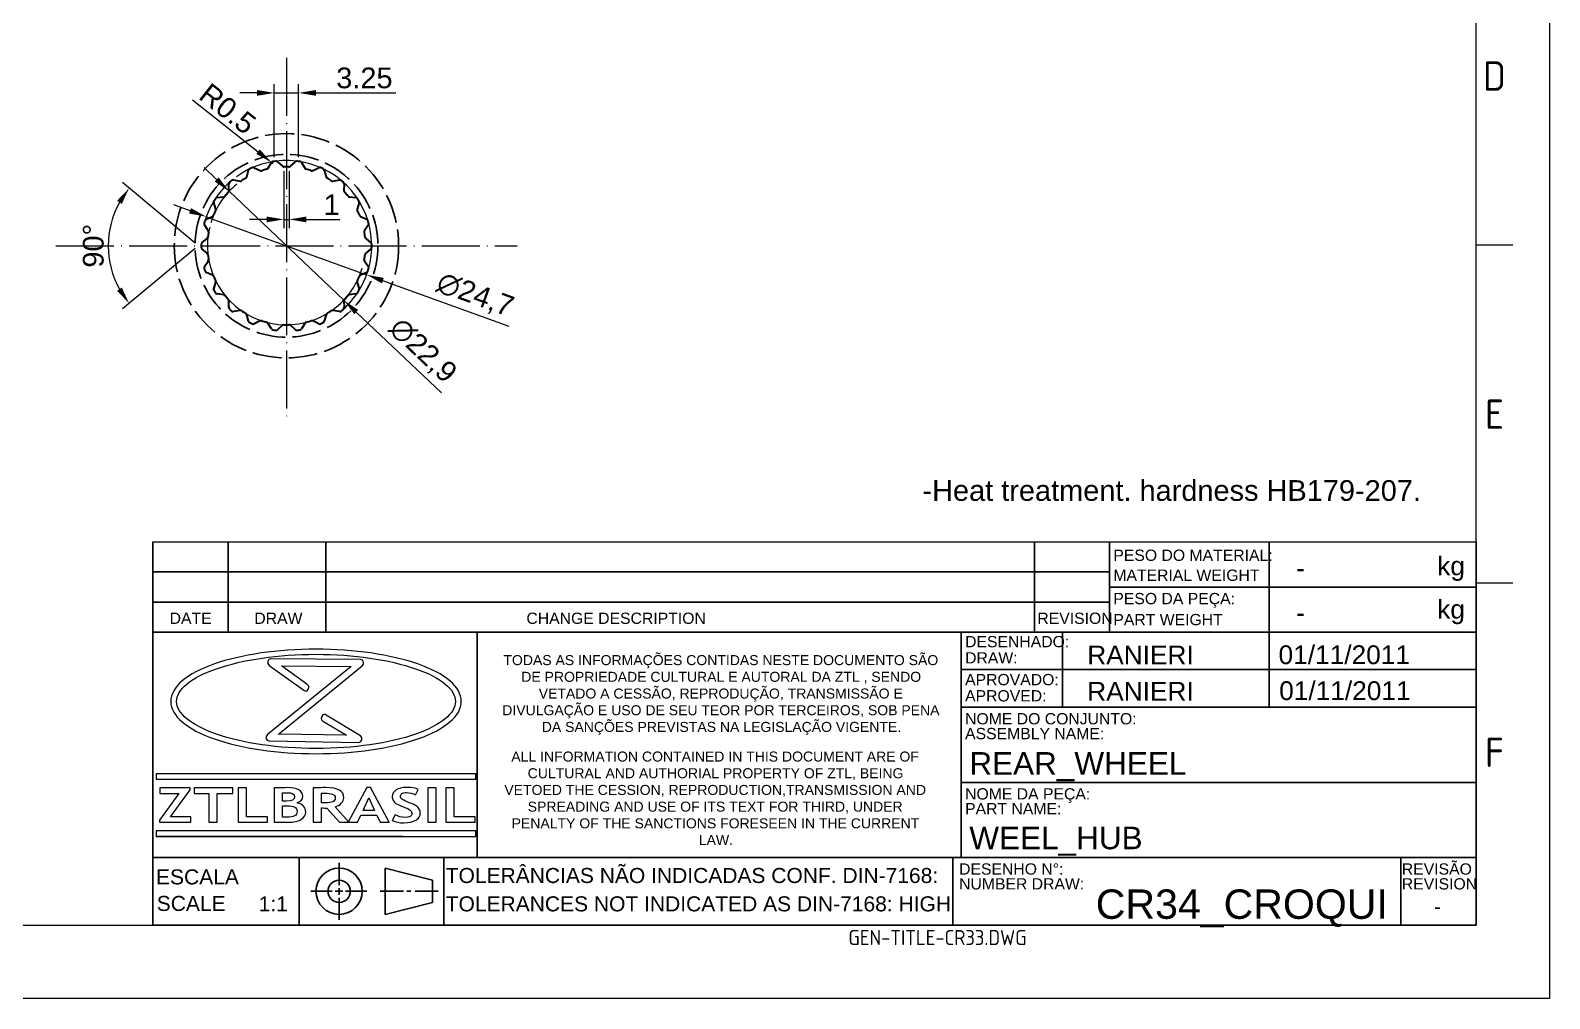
# Model space of a CAD drawing. Header units: millimetres. Extents: x 2429 to 2877, y 1091 to 1407.
# Drawn here: x 2656.5 to 2876.6, y 1091 to 1231.3 of the extents above; entities that cross this region are included whole.
import ezdxf
from ezdxf.enums import TextEntityAlignment as Align

# ---------------------------------------------------------------- set-up
doc = ezdxf.new("R2010")
doc.units = ezdxf.units.MM
for name, pattern in [('ACAD_ISO02W100', [15, 12, -3]), ('ACAD_ISO04W100', [30, 24, -3, 0, -3]), ('ACAD_ISO05W100', [33, 24, -3, 0, -3, 0, -3])]:
    doc.linetypes.add(name, pattern=pattern)
for name, color, linetype, lineweight in [('AM_0', 7, 'Continuous', 40), ('AM_4', 1, 'ACAD_ISO04W100', 25), ('AM_5', 3, 'Continuous', 25), ('AM_8', 40, 'ACAD_ISO02W100', 35), ('AM_BOR', 2, 'ACAD_ISO05W100', 35)]:
    doc.layers.add(name, color=color, linetype=linetype, lineweight=lineweight)
doc.layers.add('Camada 1', color=7, linetype='Continuous')
doc.styles.add('ACISOTS', font='isocp.shx', dxfattribs={"height": 1})
doc.styles.get("Standard").update_dxf_attribs({"font": 'arial.ttf'})
doc.dimstyles.new('ISO-25', dxfattribs={"dimtxt": 3, "dimasz": 2.5, "dimexe": 1.25, "dimexo": 0.625, "dimtad": 1, "dimtxsty": 'Standard', "dimcen": 2.5, "dimadec": 0, "dimazin": 0, "dimtfac": 1, "dimtmove": 0, "dimatfit": 3, "dimfxl": 1, "dimarcsym": 0})

# ---------------------------------------------------------------- blocks, each defined once
blk = doc.blocks.new('A3 ZTL')
for p, q in [((401.17, 9.78), (401.17, 280.82)), ((19.57, 9.78), (401.17, 9.78))]:
    blk.add_line(p, q)
at = {"layer": 'AM_BOR', "color": 135, "linetype": 'Continuous', "lineweight": 25}
for p, q in [((410.96, 290.61), (410.96, 0)), ((410.96, 0), (0, 0))]:
    blk.add_line(p, q, dxfattribs=at)
at = {"layer": 'AM_BOR', "color": 135, "lineweight": 25}
for p, q in [((406.07, 100.29), (401.17, 100.29)), ((406.07, 55.28), (401.17, 55.28))]:
    blk.add_line(p, q, dxfattribs=at)
at = {"layer": 'AM_BOR', "color": 135, "lineweight": 25, "style": 'ACISOTS'}
for s, p in [('D', (403.62, 122.8)), ('E', (403.62, 77.79)), ('F', (403.62, 32.78))]:
    blk.add_text(s, height=3.91, dxfattribs=at).set_placement(p, align=Align.MIDDLE)
blk = doc.blocks.new('*D91')
at = {"layer": 'AM_5', "color": 0, "lineweight": -2}
for p, q in [((2679.98, 1221.25), (2689.48, 1213.75)), ((2691.68, 1212.02), (2691.44, 1212.2))]:
    blk.add_line(p, q, dxfattribs=at)
at = {"layer": 'AM_5', "color": 0}
blk.add_solid([(2689.74, 1214.08), (2689.22, 1213.43), (2691.44, 1212.2)], dxfattribs=at)
at = {"layer": 'Defpoints', "color": 0}
for p in [(2691.44, 1212.2), (2691.68, 1212.02)]:
    blk.add_point(p, dxfattribs=at)
at = {"layer": 'AM_5', "color": 0, "insert": (2685.09, 1219.97), "char_height": 3, "attachment_point": 5, "rotation": 321.7106}
blk.add_mtext('R0.5', dxfattribs=at)
blk = doc.blocks.new('*D92')
at = {"layer": 'AM_5', "color": 0, "lineweight": -2}
for p, q in [((2693.23, 1210.94), (2693.23, 1202.69)), ((2693.97, 1210.94), (2693.97, 1202.69)), ((2690.73, 1203.94), (2688.23, 1203.94)), ((2693.23, 1203.94), (2693.97, 1203.94)), ((2696.47, 1203.94), (2701.32, 1203.94))]:
    blk.add_line(p, q, dxfattribs=at)
at = {"layer": 'AM_5', "color": 0}
for points in [[(2690.73, 1204.35), (2690.73, 1203.52), (2693.23, 1203.94)], [(2696.47, 1204.35), (2696.47, 1203.52), (2693.97, 1203.94)]]:
    blk.add_solid(points, dxfattribs=at)
at = {"layer": 'Defpoints', "color": 0}
for p in [(2693.23, 1211.57), (2693.97, 1211.57), (2693.97, 1203.94)]:
    blk.add_point(p, dxfattribs=at)
at = {"layer": 'AM_5', "color": 0, "insert": (2700.14, 1206.07), "char_height": 3, "attachment_point": 5}
blk.add_mtext('1', dxfattribs=at)
blk = doc.blocks.new('*D93')
at = {"layer": 'AM_5', "color": 0, "lineweight": -2}
for p, q in [((2689.34, 1222.28), (2686.84, 1222.28)), ((2691.84, 1212.97), (2691.84, 1223.53)), ((2691.84, 1222.28), (2695.36, 1222.28)), ((2695.36, 1212.97), (2695.36, 1223.53)), ((2697.86, 1222.28), (2709.42, 1222.28))]:
    blk.add_line(p, q, dxfattribs=at)
at = {"layer": 'AM_5', "color": 0}
for points in [[(2689.34, 1222.69), (2689.34, 1221.86), (2691.84, 1222.28)], [(2697.86, 1222.69), (2697.86, 1221.86), (2695.36, 1222.28)]]:
    blk.add_solid(points, dxfattribs=at)
at = {"layer": 'Defpoints', "color": 0}
for p in [(2695.36, 1222.28), (2691.84, 1212.35), (2695.36, 1212.35)]:
    blk.add_point(p, dxfattribs=at)
at = {"layer": 'AM_5', "color": 0, "insert": (2704.89, 1224.43), "char_height": 3, "attachment_point": 5}
blk.add_mtext('3.25', dxfattribs=at)
blk = doc.blocks.new('*D94')
at = {"layer": 'AM_5', "color": 0, "lineweight": -2}
for p, q in [((2680.35, 1200.52), (2669.85, 1209.28)), ((2680.35, 1199.72), (2669.85, 1190.96))]:
    blk.add_line(p, q, dxfattribs=at)
blk.add_arc((2680.83, 1200.12), 13.05, 151.1632, 208.8368, dxfattribs=at)
at = {"layer": 'AM_5', "color": 0}
for points in [[(2669.06, 1206.65), (2669.75, 1206.18), (2670.81, 1208.48)], [(2669.75, 1194.06), (2669.06, 1193.59), (2670.81, 1191.76)]]:
    blk.add_solid(points, dxfattribs=at)
at = {"layer": 'Defpoints', "color": 0}
for p in [(2668.13, 1203.12), (2681.36, 1200.56), (2681.36, 1199.68), (2682.11, 1201.19), (2682.11, 1199.05)]:
    blk.add_point(p, dxfattribs=at)
at = {"layer": 'AM_5', "color": 0, "insert": (2665.63, 1200.12), "char_height": 3, "attachment_point": 5, "rotation": 90}
blk.add_mtext('90%%d', dxfattribs=at)
blk = doc.blocks.new('*D95')
at = {"layer": 'AM_5', "color": 0, "lineweight": -2}
for p, q in [((2679.64, 1205.18), (2677.28, 1206.03)), ((2681.99, 1204.33), (2705.21, 1195.92)), ((2725.85, 1188.44), (2707.56, 1195.06))]:
    blk.add_line(p, q, dxfattribs=at)
blk.add_arc((2693.6, 1200.12), 12.35, 334.2912, 125.9364, dxfattribs=at)
at = {"layer": 'AM_5', "color": 0}
for points in [[(2679.78, 1205.57), (2679.49, 1204.79), (2681.99, 1204.33)], [(2707.7, 1195.46), (2707.42, 1194.67), (2705.21, 1195.92)]]:
    blk.add_solid(points, dxfattribs=at)
at = {"layer": 'Defpoints', "color": 0}
for p in [(2681.99, 1204.33), (2705.21, 1195.92)]:
    blk.add_point(p, dxfattribs=at)
at = {"layer": 'AM_5', "color": 0, "insert": (2720.9, 1192.87), "char_height": 3, "attachment_point": 5, "rotation": 340.0904}
blk.add_mtext('∅24,7', dxfattribs=at)
blk = doc.blocks.new('*D96')
at = {"layer": 'AM_5', "color": 0, "lineweight": -2}
for p, q in [((2683.48, 1209.73), (2681.67, 1211.45)), ((2685.3, 1208.01), (2701.9, 1192.23)), ((2716.04, 1178.8), (2703.71, 1190.51))]:
    blk.add_line(p, q, dxfattribs=at)
blk.add_arc((2693.6, 1200.12), 11.45, 166.308, 322.7191, dxfattribs=at)
at = {"layer": 'AM_5', "color": 0}
for points in [[(2683.77, 1210.03), (2683.2, 1209.43), (2685.3, 1208.01)], [(2704, 1190.81), (2703.42, 1190.21), (2701.9, 1192.23)]]:
    blk.add_solid(points, dxfattribs=at)
at = {"layer": 'Defpoints', "color": 0}
for p in [(2685.3, 1208.01), (2701.9, 1192.23)]:
    blk.add_point(p, dxfattribs=at)
at = {"layer": 'AM_5', "color": 0, "insert": (2713.28, 1184.84), "char_height": 3, "attachment_point": 5, "rotation": 316.4641}
blk.add_mtext('∅22,9', dxfattribs=at)
blk = doc.blocks.new('*D98')
at = {"layer": 'AM_5', "color": 0, "lineweight": -2}
for p, q in [((2562.19, 1367.89), (2562.19, 1369.62)), ((2498.65, 1293), (2485.58, 1293))]:
    blk.add_line(p, q, dxfattribs=at)
blk.add_arc((2562.19, 1293), 75.37, 91.9007, 178.0993, dxfattribs=at)
at = {"layer": 'AM_5', "color": 0}
for points in [[(2559.68, 1368.75), (2559.7, 1367.91), (2562.19, 1368.37)], [(2487.28, 1295.5), (2486.45, 1295.51), (2486.83, 1293)]]:
    blk.add_solid(points, dxfattribs=at)
at = {"layer": 'Defpoints', "color": 0}
for p in [(2562.19, 1367.26), (2524.51, 1358.27), (2499.27, 1293), (2821.47, 1293), (2562.19, 1218.74)]:
    blk.add_point(p, dxfattribs=at)
at = {"layer": 'AM_5', "color": 0, "insert": (2507.37, 1347.82), "char_height": 3, "attachment_point": 5, "rotation": 45}
blk.add_mtext('90°', dxfattribs=at)

msp = doc.modelspace()

# ---------------------------------------------------------------- linework, layer by layer
at = {"linetype": 'Continuous'}
msp.add_line((2674.261, 1157.192), (2865.925, 1157.192), dxfattribs=at)
at = {"layer": 'AM_0'}
for p, q in [((2687.856, 1210.126), (2688.115, 1211.074)), ((2688.911, 1211.437), (2689.797, 1211.012)), ((2690.907, 1211.338), (2691.423, 1212.175)), ((2692.289, 1212.299), (2693.019, 1211.642)), ((2694.177, 1211.642), (2694.907, 1212.299)), ((2695.773, 1212.175), (2696.288, 1211.338)), ((2697.399, 1211.012), (2698.285, 1211.437)), ((2699.081, 1211.074), (2699.34, 1210.126)), ((2685.27, 1208.103), (2685.251, 1209.085)), ((2685.913, 1209.658), (2686.882, 1209.5)), ((2700.313, 1209.5), (2701.283, 1209.658)), ((2701.944, 1209.085), (2701.926, 1208.103)), ((2683.358, 1205.434), (2683.064, 1206.371)), ((2683.537, 1207.107), (2684.512, 1207.228)), ((2702.684, 1207.228), (2703.659, 1207.107)), ((2704.132, 1206.371), (2703.837, 1205.434)), ((2681.977, 1203.989), (2682.878, 1204.381)), ((2704.318, 1204.381), (2705.219, 1203.989)), ((2682.277, 1202.334), (2681.73, 1203.15)), ((2705.466, 1203.15), (2704.919, 1202.334)), ((2681.357, 1200.559), (2682.112, 1201.188)), ((2682.112, 1199.054), (2681.357, 1199.684)), ((2705.084, 1201.188), (2705.838, 1200.559)), ((2705.838, 1199.684), (2705.084, 1199.054)), ((2681.73, 1197.092), (2682.277, 1197.909)), ((2704.919, 1197.909), (2705.466, 1197.092)), ((2682.878, 1195.862), (2681.977, 1196.253)), ((2705.219, 1196.253), (2704.318, 1195.862)), ((2683.064, 1193.872), (2683.358, 1194.809)), ((2684.512, 1193.014), (2683.537, 1193.135)), ((2703.659, 1193.135), (2702.684, 1193.014)), ((2703.837, 1194.809), (2704.132, 1193.872)), ((2685.251, 1191.157), (2685.27, 1192.139)), ((2686.882, 1190.742), (2685.913, 1190.584)), ((2701.283, 1190.584), (2700.313, 1190.742)), ((2701.926, 1192.139), (2701.944, 1191.157)), ((2688.115, 1189.169), (2687.856, 1190.116)), ((2689.797, 1189.23), (2688.911, 1188.805)), ((2691.423, 1188.068), (2690.907, 1188.904)), ((2693.019, 1188.6), (2692.289, 1187.943)), ((2694.907, 1187.943), (2694.177, 1188.6)), ((2696.288, 1188.904), (2695.773, 1188.068)), ((2698.285, 1188.805), (2697.399, 1189.23)), ((2699.34, 1190.116), (2699.081, 1189.169))]:
    msp.add_line(p, q, dxfattribs=at)
for centre, radius, start, end in [((2688.404, 1210.995), 0.3, 115.5303, 164.71449), ((2693.598, 1200.121), 12.35, 113.56061, 115.5303), ((2688.781, 1211.167), 0.3, 64.37642, 113.56061), ((2689.926, 1211.283), 0.3, 244.37642, 288.20775), ((2693.598, 1200.121), 11.45, 104.51953, 108.20775), ((2690.652, 1211.496), 0.3, 284.51953, 328.35085), ((2691.678, 1212.017), 0.3, 99.16666, 148.35085), ((2693.598, 1200.121), 12.35, 97.19697, 99.16666), ((2692.088, 1212.076), 0.3, 48.01279, 97.19697), ((2693.22, 1211.865), 0.3, 228.01279, 271.84411), ((2693.598, 1200.121), 11.45, 88.15589, 91.84411), ((2693.976, 1211.865), 0.3, 268.15589, 311.98721), ((2695.107, 1212.076), 0.3, 82.80303, 131.98721), ((2693.598, 1200.121), 12.35, 80.83334, 82.80303), ((2695.517, 1212.017), 0.3, 31.64915, 80.83334), ((2696.544, 1211.496), 0.3, 211.64915, 255.48047), ((2693.598, 1200.121), 11.45, 71.79225, 75.48047), ((2697.269, 1211.283), 0.3, 251.79225, 295.62358), ((2698.414, 1211.167), 0.3, 66.43939, 115.62358), ((2693.598, 1200.121), 12.35, 64.4697, 66.43939), ((2698.791, 1210.995), 0.3, 15.28551, 64.4697), ((2685.551, 1209.091), 0.3, 131.89394, 181.07812), ((2693.598, 1200.121), 12.35, 129.92425, 131.89394), ((2685.864, 1209.362), 0.3, 80.74006, 129.92425), ((2686.931, 1209.796), 0.3, 260.74006, 304.57138), ((2693.598, 1200.121), 11.45, 120.88316, 124.57138), ((2687.567, 1210.205), 0.3, 300.88316, 344.71449), ((2699.629, 1210.205), 0.3, 195.28551, 239.11684), ((2693.598, 1200.121), 11.45, 55.42862, 59.11684), ((2700.265, 1209.796), 0.3, 235.42862, 279.25994), ((2701.331, 1209.362), 0.3, 50.07575, 99.25994), ((2693.598, 1200.121), 12.35, 48.10606, 50.07575), ((2701.644, 1209.091), 0.3, 358.92188, 48.10606), ((2683.35, 1206.461), 0.3, 148.25757, 197.44176), ((2693.598, 1200.121), 12.35, 146.28788, 148.25757), ((2683.574, 1206.809), 0.3, 97.1037, 146.28788), ((2684.475, 1207.526), 0.3, 277.1037, 320.93502), ((2693.598, 1200.121), 11.45, 137.2468, 140.93502), ((2684.97, 1208.098), 0.3, 317.2468, 1.07812), ((2702.226, 1208.098), 0.3, 178.92188, 222.7532), ((2693.598, 1200.121), 11.45, 39.06498, 42.7532), ((2702.721, 1207.526), 0.3, 219.06498, 262.8963), ((2703.621, 1206.809), 0.3, 33.71212, 82.8963), ((2693.598, 1200.121), 12.35, 31.74243, 33.71212), ((2703.845, 1206.461), 0.3, 342.55824, 31.74243), ((2682.096, 1203.714), 0.3, 113.46733, 162.65152), ((2682.758, 1204.656), 0.3, 293.46733, 337.29865), ((2693.598, 1200.121), 11.45, 153.61044, 157.29865), ((2683.072, 1205.344), 0.3, 333.61044, 17.44176), ((2704.123, 1205.344), 0.3, 162.55824, 206.38956), ((2693.598, 1200.121), 11.45, 22.70135, 26.38956), ((2704.438, 1204.656), 0.3, 202.70135, 246.53267), ((2705.1, 1203.714), 0.3, 17.34848, 66.53267), ((2681.979, 1203.317), 0.3, 164.62121, 213.80539), ((2693.598, 1200.121), 12.35, 162.65152, 164.62121), ((2693.598, 1200.121), 11.45, 169.97407, 173.66229), ((2682.027, 1202.167), 0.3, 349.97407, 33.80539), ((2705.168, 1202.167), 0.3, 146.19461, 190.02593), ((2693.598, 1200.121), 11.45, 6.33771, 10.02593), ((2693.598, 1200.121), 12.35, 15.37879, 17.34848), ((2705.216, 1203.317), 0.3, 326.19461, 15.37879), ((2693.598, 1200.121), 12.35, 179.01516, 180.98484), ((2681.55, 1200.328), 0.3, 129.83097, 179.01516), ((2681.55, 1199.914), 0.3, 180.98484, 230.16903), ((2681.92, 1201.418), 0.3, 309.83097, 353.66229), ((2705.276, 1201.418), 0.3, 186.33771, 230.16903), ((2705.646, 1200.328), 0.3, 0.98484, 50.16903), ((2705.646, 1199.914), 0.3, 309.83097, 359.01516), ((2693.598, 1200.121), 12.35, 359.01516, 0.98484), ((2681.92, 1198.824), 0.3, 6.33771, 50.16903), ((2693.598, 1200.121), 11.45, 186.33771, 190.02593), ((2682.027, 1198.076), 0.3, 326.19461, 10.02593), ((2705.168, 1198.076), 0.3, 169.97407, 213.80539), ((2693.598, 1200.121), 11.45, 349.97407, 353.66229), ((2705.276, 1198.824), 0.3, 129.83097, 173.66229), ((2681.979, 1196.925), 0.3, 146.19461, 195.37879), ((2693.598, 1200.121), 12.35, 195.37879, 197.34848), ((2682.096, 1196.528), 0.3, 197.34848, 246.53267), ((2682.758, 1195.586), 0.3, 22.70135, 66.53267), ((2693.598, 1200.121), 11.45, 202.70135, 206.38956), ((2683.072, 1194.899), 0.3, 342.55824, 26.38956), ((2704.123, 1194.899), 0.3, 153.61044, 197.44176), ((2693.598, 1200.121), 11.45, 333.61044, 337.29865), ((2704.438, 1195.586), 0.3, 113.46733, 157.29865), ((2705.1, 1196.528), 0.3, 293.46733, 342.65152), ((2693.598, 1200.121), 12.35, 342.65152, 344.62121), ((2705.216, 1196.925), 0.3, 344.62121, 33.80539), ((2683.35, 1193.782), 0.3, 162.55824, 211.74243), ((2693.598, 1200.121), 12.35, 211.74243, 213.71212), ((2683.574, 1193.433), 0.3, 213.71212, 262.8963), ((2684.475, 1192.716), 0.3, 39.06498, 82.8963), ((2693.598, 1200.121), 11.45, 219.06498, 222.7532), ((2693.598, 1200.121), 11.45, 317.2468, 320.93502), ((2702.721, 1192.716), 0.3, 97.1037, 140.93502), ((2703.621, 1193.433), 0.3, 277.1037, 326.28788), ((2693.598, 1200.121), 12.35, 326.28788, 328.25757), ((2703.845, 1193.782), 0.3, 328.25757, 17.44176), ((2684.97, 1192.145), 0.3, 358.92188, 42.7532), ((2685.551, 1191.151), 0.3, 178.92188, 228.10606), ((2693.598, 1200.121), 12.35, 228.10606, 230.07575), ((2685.864, 1190.88), 0.3, 230.07575, 279.25994), ((2686.931, 1190.446), 0.3, 55.42862, 99.25994), ((2693.598, 1200.121), 11.45, 235.42862, 239.11684), ((2693.598, 1200.121), 11.45, 300.88316, 304.57138), ((2700.265, 1190.446), 0.3, 80.74006, 124.57138), ((2701.331, 1190.88), 0.3, 260.74006, 309.92425), ((2693.598, 1200.121), 12.35, 309.92425, 311.89394), ((2701.644, 1191.151), 0.3, 311.89394, 1.07812), ((2702.226, 1192.145), 0.3, 137.2468, 181.07812), ((2687.567, 1190.037), 0.3, 15.28551, 59.11684), ((2688.404, 1189.248), 0.3, 195.28551, 244.4697), ((2693.598, 1200.121), 12.35, 244.4697, 246.43939), ((2688.781, 1189.076), 0.3, 246.43939, 295.62358), ((2689.926, 1188.959), 0.3, 71.79225, 115.62358), ((2693.598, 1200.121), 11.45, 251.79225, 255.48047), ((2690.652, 1188.746), 0.3, 31.64915, 75.48047), ((2693.22, 1188.377), 0.3, 88.15589, 131.98721), ((2693.598, 1200.121), 11.45, 268.15589, 271.84411), ((2693.976, 1188.377), 0.3, 48.01279, 91.84411), ((2696.544, 1188.746), 0.3, 104.51953, 148.35085), ((2693.598, 1200.121), 11.45, 284.51953, 288.20775), ((2697.269, 1188.959), 0.3, 64.37642, 108.20775), ((2698.414, 1189.076), 0.3, 244.37642, 293.56061), ((2693.598, 1200.121), 12.35, 293.56061, 295.5303), ((2698.791, 1189.248), 0.3, 295.5303, 344.71449), ((2699.629, 1190.037), 0.3, 120.88316, 164.71449), ((2691.678, 1188.225), 0.3, 211.64915, 260.83334), ((2693.598, 1200.121), 12.35, 260.83334, 262.80303), ((2692.088, 1188.166), 0.3, 262.80303, 311.98721), ((2695.107, 1188.166), 0.3, 228.01279, 277.19697), ((2693.598, 1200.121), 12.35, 277.19697, 279.16666), ((2695.517, 1188.225), 0.3, 279.16666, 328.35085)]:
    msp.add_arc(centre, radius, start, end, dxfattribs=at)
at = {"layer": 'AM_4', "color": 1, "ltscale": 0.35}
msp.add_line((2693.598, 1227.343), (2693.598, 1175.398), dxfattribs=at)
at = {"layer": 'AM_4', "linetype": 'ACAD_ISO04W100', "ltscale": 0.35}
msp.add_line((2660.193, 1200.121), (2727.003, 1200.121), dxfattribs=at)
at = {"layer": 'AM_5'}
msp.add_line((2693.598, 1200.121), (2693.598, 1200.121), dxfattribs=at)
for radius, start, end in [(12.35, 128.83595, 163.18048), (11.45, 128.83595, 163.18048), (11.45, 309.05884, 343.40336), (12.35, 309.05884, 343.40336)]:
    msp.add_arc((2693.598, 1200.121), radius, start, end, dxfattribs=at)
at = {"layer": 'AM_8', "color": 0, "linetype": 'Continuous'}
for p, q in [((2674.261, 1157.192), (2674.261, 1101.653)), ((2685.151, 1157.192), (2685.151, 1144.124)), ((2699.308, 1157.192), (2699.308, 1144.124)), ((2801.944, 1157.192), (2801.944, 1144.124)), ((2812.834, 1144.124), (2812.834, 1157.192)), ((2835.978, 1157.192), (2835.978, 1150.658)), ((2865.925, 1101.653), (2865.925, 1157.192)), ((2812.834, 1152.836), (2674.261, 1152.836)), ((2812.834, 1150.658), (2865.925, 1150.658)), ((2835.978, 1150.658), (2835.978, 1144.124)), ((2674.261, 1148.48), (2812.834, 1148.48)), ((2674.261, 1144.124), (2789.695, 1144.124)), ((2721.248, 1144.124), (2721.248, 1111.454)), ((2789.695, 1144.124), (2865.925, 1144.124)), ((2791.358, 1144.124), (2791.358, 1123.433)), ((2806.03, 1144.124), (2806.03, 1133.234)), ((2835.978, 1144.124), (2835.978, 1133.234)), ((2791.358, 1138.679), (2865.925, 1138.679)), ((2791.358, 1133.234), (2865.925, 1133.234)), ((2791.358, 1123.433), (2791.358, 1111.454)), ((2791.358, 1122.344), (2865.925, 1122.344)), ((2674.738, 1114.515), (2710.413, 1114.515)), ((2789.695, 1111.454), (2674.261, 1111.454)), ((2722.571, 1111.454), (2674.261, 1111.454)), ((2695.425, 1111.454), (2695.425, 1101.653)), ((2716.396, 1111.454), (2716.396, 1101.653)), ((2789.695, 1111.454), (2855.035, 1111.454)), ((2790.149, 1101.653), (2790.149, 1111.454)), ((2865.925, 1111.454), (2855.035, 1111.454)), ((2855.035, 1111.454), (2855.035, 1101.653)), ((2701.228, 1110.668), (2701.228, 1107.436)), ((2714.766, 1108.169), (2707.915, 1109.906)), ((2707.915, 1109.906), (2707.915, 1103.201)), ((2714.766, 1108.169), (2714.766, 1104.938)), ((2697.133, 1106.553), (2700.207, 1106.553)), ((2700.674, 1106.553), (2701.756, 1106.553)), ((2701.228, 1106.987), (2701.228, 1106.022)), ((2701.228, 1105.589), (2701.228, 1102.439)), ((2702.172, 1106.553), (2705.227, 1106.553)), ((2707.168, 1106.553), (2710.537, 1106.553)), ((2714.766, 1104.938), (2707.915, 1103.201)), ((2711.056, 1106.553), (2711.598, 1106.553)), ((2712.225, 1106.553), (2715.561, 1106.553)), ((2674.261, 1101.653), (2865.925, 1101.653))]:
    msp.add_line(p, q, dxfattribs=at)
at = {"layer": 'AM_8', "ltscale": 0.35}
for radius in [16.25, 13.25]:
    msp.add_circle((2693.598, 1200.121), radius, dxfattribs=at)
at = {"layer": 'AM_8', "color": 0, "linetype": 'Continuous'}
for radius in [3.352, 1.616]:
    msp.add_circle((2701.228, 1106.553), radius, dxfattribs=at)
at = {"layer": 'Camada 1'}
for points, knots in [([(2697.884, 1141.648), (2700.693, 1141.648), (2703.378, 1141.451), (2705.831, 1141.095), (2705.831, 1141.095), (2708.38, 1140.725), (2710.679, 1140.182), (2712.607, 1139.509), (2712.607, 1139.509), (2714.587, 1138.819), (2716.184, 1137.985), (2717.276, 1137.052), (2717.276, 1137.052), (2718.339, 1136.143), (2718.926, 1135.138), (2718.926, 1134.076), (2718.926, 1134.076), (2718.926, 1133.014), (2718.339, 1132.009), (2717.276, 1131.1), (2717.276, 1131.1), (2716.184, 1130.167), (2714.587, 1129.333), (2712.607, 1128.642), (2712.607, 1128.642), (2710.679, 1127.969), (2708.38, 1127.426), (2705.831, 1127.056), (2705.831, 1127.056), (2703.378, 1126.7), (2700.693, 1126.503), (2697.884, 1126.503), (2697.884, 1126.503), (2695.074, 1126.503), (2692.389, 1126.7), (2689.936, 1127.056), (2689.936, 1127.056), (2687.387, 1127.426), (2685.088, 1127.969), (2683.16, 1128.642), (2683.16, 1128.642), (2681.181, 1129.333), (2679.583, 1130.167), (2678.491, 1131.1), (2678.491, 1131.1), (2677.428, 1132.009), (2676.841, 1133.014), (2676.841, 1134.076), (2676.841, 1134.076), (2676.841, 1135.138), (2677.428, 1136.143), (2678.491, 1137.052), (2678.491, 1137.052), (2679.583, 1137.985), (2681.181, 1138.819), (2683.16, 1139.509), (2683.16, 1139.509), (2685.088, 1140.182), (2687.387, 1140.725), (2689.937, 1141.095), (2689.937, 1141.095), (2692.389, 1141.451), (2695.074, 1141.648), (2697.884, 1141.648)], [0, 0, 0, 0, 0.0588235, 0.0588235, 0.0588235, 0.0588235, 0.1176471, 0.1176471, 0.1176471, 0.1176471, 0.1764706, 0.1764706, 0.1764706, 0.1764706, 0.2352941, 0.2352941, 0.2352941, 0.2352941, 0.2941176, 0.2941176, 0.2941176, 0.2941176, 0.3529412, 0.3529412, 0.3529412, 0.3529412, 0.4117647, 0.4117647, 0.4117647, 0.4117647, 0.4705882, 0.4705882, 0.4705882, 0.4705882, 0.5294118, 0.5294118, 0.5294118, 0.5294118, 0.5882353, 0.5882353, 0.5882353, 0.5882353, 0.6470588, 0.6470588, 0.6470588, 0.6470588, 0.7058824, 0.7058824, 0.7058824, 0.7058824, 0.7647059, 0.7647059, 0.7647059, 0.7647059, 0.8235294, 0.8235294, 0.8235294, 0.8235294, 0.8823529, 0.8823529, 0.8823529, 0.8823529, 1, 1, 1, 1]), ([(2697.884, 1140.901), (2695.123, 1140.901), (2692.49, 1140.709), (2690.088, 1140.361), (2690.088, 1140.361), (2687.592, 1140), (2685.346, 1139.471), (2683.467, 1138.815), (2683.467, 1138.815), (2681.639, 1138.177), (2680.165, 1137.423), (2679.162, 1136.595), (2679.162, 1136.595), (2678.209, 1135.809), (2677.683, 1134.957), (2677.683, 1134.076), (2677.683, 1134.076), (2677.683, 1133.195), (2678.209, 1132.343), (2679.162, 1131.557), (2679.162, 1131.557), (2680.165, 1130.729), (2681.639, 1129.975), (2683.467, 1129.337), (2683.467, 1129.337), (2685.346, 1128.681), (2687.592, 1128.152), (2690.088, 1127.79), (2690.088, 1127.79), (2692.49, 1127.443), (2695.123, 1127.25), (2697.884, 1127.25), (2697.884, 1127.25), (2700.644, 1127.25), (2703.278, 1127.443), (2705.679, 1127.79), (2705.679, 1127.79), (2708.175, 1128.152), (2710.421, 1128.681), (2712.3, 1129.337), (2712.3, 1129.337), (2714.129, 1129.975), (2715.602, 1130.729), (2716.606, 1131.557), (2716.606, 1131.557), (2717.558, 1132.343), (2718.084, 1133.195), (2718.084, 1134.076), (2718.084, 1134.076), (2718.084, 1134.957), (2717.558, 1135.809), (2716.606, 1136.595), (2716.606, 1136.595), (2715.602, 1137.423), (2714.129, 1138.177), (2712.3, 1138.815), (2712.3, 1138.815), (2710.421, 1139.471), (2708.175, 1140), (2705.679, 1140.361), (2705.679, 1140.361), (2703.277, 1140.709), (2700.644, 1140.901), (2697.884, 1140.901)], [0, 0, 0, 0, 0.0588235, 0.0588235, 0.0588235, 0.0588235, 0.1176471, 0.1176471, 0.1176471, 0.1176471, 0.1764706, 0.1764706, 0.1764706, 0.1764706, 0.2352941, 0.2352941, 0.2352941, 0.2352941, 0.2941176, 0.2941176, 0.2941176, 0.2941176, 0.3529412, 0.3529412, 0.3529412, 0.3529412, 0.4117647, 0.4117647, 0.4117647, 0.4117647, 0.4705882, 0.4705882, 0.4705882, 0.4705882, 0.5294118, 0.5294118, 0.5294118, 0.5294118, 0.5882353, 0.5882353, 0.5882353, 0.5882353, 0.6470588, 0.6470588, 0.6470588, 0.6470588, 0.7058824, 0.7058824, 0.7058824, 0.7058824, 0.7647059, 0.7647059, 0.7647059, 0.7647059, 0.8235294, 0.8235294, 0.8235294, 0.8235294, 0.8823529, 0.8823529, 0.8823529, 0.8823529, 1, 1, 1, 1]), ([(2696.133, 1135.688), (2696.133, 1135.688), (2691.092, 1139.301), (2691.092, 1139.301), (2691.092, 1139.301), (2690.717, 1139.57), (2690.869, 1140.252), (2691.311, 1140.249), (2691.311, 1140.249), (2691.311, 1140.249), (2704.331, 1140.144), (2704.331, 1140.144), (2704.331, 1140.144), (2704.759, 1140.141), (2704.918, 1139.496), (2704.569, 1139.212), (2704.569, 1139.212), (2704.569, 1139.212), (2692.447, 1129.337), (2692.447, 1129.337), (2692.447, 1129.337), (2692.447, 1129.337), (2702.272, 1129.179), (2702.272, 1129.179), (2702.272, 1129.179), (2702.272, 1129.179), (2698.967, 1131.169), (2698.967, 1131.169), (2698.967, 1131.169), (2698.75, 1131.3), (2698.533, 1131.431), (2698.722, 1131.885), (2698.722, 1131.885), (2698.911, 1132.339), (2699.129, 1132.208), (2699.346, 1132.078), (2699.346, 1132.078), (2699.346, 1132.078), (2704.3, 1129.093), (2704.3, 1129.093), (2704.3, 1129.093), (2704.705, 1128.849), (2704.562, 1128.122), (2704.105, 1128.129), (2704.105, 1128.129), (2704.105, 1128.129), (2691.086, 1128.339), (2691.086, 1128.339), (2691.086, 1128.339), (2690.659, 1128.345), (2690.503, 1128.987), (2690.851, 1129.271), (2690.851, 1129.271), (2690.851, 1129.271), (2702.96, 1139.135), (2702.96, 1139.135), (2702.96, 1139.135), (2702.96, 1139.135), (2692.868, 1139.217), (2692.868, 1139.217), (2692.868, 1139.217), (2692.868, 1139.217), (2696.569, 1136.564), (2696.569, 1136.564), (2696.569, 1136.564), (2696.775, 1136.417), (2696.981, 1136.269), (2696.764, 1135.831), (2696.764, 1135.831), (2696.546, 1135.393), (2696.34, 1135.54), (2696.133, 1135.688)], [0, 0, 0, 0, 0.0526316, 0.0526316, 0.0526316, 0.0526316, 0.1052632, 0.1052632, 0.1052632, 0.1052632, 0.1578947, 0.1578947, 0.1578947, 0.1578947, 0.2105263, 0.2105263, 0.2105263, 0.2105263, 0.2631579, 0.2631579, 0.2631579, 0.2631579, 0.3157895, 0.3157895, 0.3157895, 0.3157895, 0.3684211, 0.3684211, 0.3684211, 0.3684211, 0.4210526, 0.4210526, 0.4210526, 0.4210526, 0.4736842, 0.4736842, 0.4736842, 0.4736842, 0.5263158, 0.5263158, 0.5263158, 0.5263158, 0.5789474, 0.5789474, 0.5789474, 0.5789474, 0.6315789, 0.6315789, 0.6315789, 0.6315789, 0.6842105, 0.6842105, 0.6842105, 0.6842105, 0.7368421, 0.7368421, 0.7368421, 0.7368421, 0.7894737, 0.7894737, 0.7894737, 0.7894737, 0.8421053, 0.8421053, 0.8421053, 0.8421053, 0.8947368, 0.8947368, 0.8947368, 0.8947368, 1, 1, 1, 1]), ([(2674.828, 1123.581), (2674.828, 1123.581), (2720.939, 1123.581), (2720.939, 1123.581), (2720.939, 1123.581), (2720.939, 1123.581), (2721.03, 1123.581), (2721.03, 1123.581), (2721.03, 1123.581), (2721.03, 1123.581), (2721.03, 1123.491), (2721.03, 1123.491), (2721.03, 1123.491), (2721.03, 1123.491), (2721.03, 1122.891), (2721.03, 1122.891), (2721.03, 1122.891), (2721.03, 1122.891), (2721.03, 1122.8), (2721.03, 1122.8), (2721.03, 1122.8), (2721.03, 1122.8), (2720.939, 1122.8), (2720.939, 1122.8), (2720.939, 1122.8), (2720.939, 1122.8), (2674.828, 1122.8), (2674.828, 1122.8), (2674.828, 1122.8), (2674.828, 1122.8), (2674.738, 1122.8), (2674.738, 1122.8), (2674.738, 1122.8), (2674.738, 1122.8), (2674.738, 1122.891), (2674.738, 1122.891), (2674.738, 1122.891), (2674.738, 1122.891), (2674.738, 1123.491), (2674.738, 1123.491), (2674.738, 1123.491), (2674.738, 1123.491), (2674.738, 1123.581), (2674.738, 1123.581), (2674.738, 1123.581), (2674.738, 1123.581), (2674.828, 1123.581), (2674.828, 1123.581)], [0, 0, 0, 0, 0.0769231, 0.0769231, 0.0769231, 0.0769231, 0.1538462, 0.1538462, 0.1538462, 0.1538462, 0.2307692, 0.2307692, 0.2307692, 0.2307692, 0.3076923, 0.3076923, 0.3076923, 0.3076923, 0.3846154, 0.3846154, 0.3846154, 0.3846154, 0.4615385, 0.4615385, 0.4615385, 0.4615385, 0.5384615, 0.5384615, 0.5384615, 0.5384615, 0.6153846, 0.6153846, 0.6153846, 0.6153846, 0.6923077, 0.6923077, 0.6923077, 0.6923077, 0.7692308, 0.7692308, 0.7692308, 0.7692308, 0.8461538, 0.8461538, 0.8461538, 0.8461538, 1, 1, 1, 1]), ([(2675.197, 1116.564), (2675.197, 1116.564), (2675.197, 1116.849), (2675.197, 1116.849), (2675.197, 1116.849), (2675.197, 1116.849), (2678.017, 1120.75), (2678.017, 1120.75), (2678.017, 1120.75), (2678.017, 1120.75), (2675.244, 1120.75), (2675.244, 1120.75), (2675.244, 1120.75), (2675.244, 1120.75), (2675.244, 1121.534), (2675.244, 1121.534), (2675.244, 1121.534), (2675.244, 1121.534), (2679.653, 1121.534), (2679.653, 1121.534), (2679.653, 1121.534), (2679.653, 1121.534), (2679.653, 1121.249), (2679.653, 1121.249), (2679.653, 1121.249), (2679.653, 1121.249), (2676.823, 1117.348), (2676.823, 1117.348), (2676.823, 1117.348), (2676.823, 1117.348), (2679.754, 1117.348), (2679.754, 1117.348), (2679.754, 1117.348), (2679.754, 1117.348), (2679.754, 1116.564), (2679.754, 1116.564), (2679.754, 1116.564), (2679.754, 1116.564), (2675.197, 1116.564), (2675.197, 1116.564)], [0, 0, 0, 0, 0.0909091, 0.0909091, 0.0909091, 0.0909091, 0.1818182, 0.1818182, 0.1818182, 0.1818182, 0.2727273, 0.2727273, 0.2727273, 0.2727273, 0.3636364, 0.3636364, 0.3636364, 0.3636364, 0.4545455, 0.4545455, 0.4545455, 0.4545455, 0.5454545, 0.5454545, 0.5454545, 0.5454545, 0.6363636, 0.6363636, 0.6363636, 0.6363636, 0.7272727, 0.7272727, 0.7272727, 0.7272727, 0.8181818, 0.8181818, 0.8181818, 0.8181818, 1, 1, 1, 1]), ([(2683.567, 1120.75), (2683.567, 1120.75), (2683.567, 1116.564), (2683.567, 1116.564), (2683.567, 1116.564), (2683.567, 1116.564), (2682.366, 1116.564), (2682.366, 1116.564), (2682.366, 1116.564), (2682.366, 1116.564), (2682.366, 1120.75), (2682.366, 1120.75), (2682.366, 1120.75), (2682.366, 1120.75), (2680.215, 1120.75), (2680.215, 1120.75), (2680.215, 1120.75), (2680.215, 1120.75), (2680.215, 1121.534), (2680.215, 1121.534), (2680.215, 1121.534), (2680.215, 1121.534), (2685.814, 1121.534), (2685.814, 1121.534), (2685.814, 1121.534), (2685.814, 1121.534), (2685.814, 1120.75), (2685.814, 1120.75), (2685.814, 1120.75), (2685.814, 1120.75), (2683.567, 1120.75), (2683.567, 1120.75)], [0, 0, 0, 0, 0.1111111, 0.1111111, 0.1111111, 0.1111111, 0.2222222, 0.2222222, 0.2222222, 0.2222222, 0.3333333, 0.3333333, 0.3333333, 0.3333333, 0.4444444, 0.4444444, 0.4444444, 0.4444444, 0.5555556, 0.5555556, 0.5555556, 0.5555556, 0.6666667, 0.6666667, 0.6666667, 0.6666667, 0.7777778, 0.7777778, 0.7777778, 0.7777778, 1, 1, 1, 1]), ([(2686.599, 1116.564), (2686.599, 1116.564), (2686.599, 1121.534), (2686.599, 1121.534), (2686.599, 1121.534), (2686.599, 1121.534), (2687.8, 1121.534), (2687.8, 1121.534), (2687.8, 1121.534), (2687.8, 1121.534), (2687.8, 1117.348), (2687.8, 1117.348), (2687.8, 1117.348), (2687.8, 1117.348), (2690.856, 1117.348), (2690.856, 1117.348), (2690.856, 1117.348), (2690.856, 1117.348), (2690.856, 1116.564), (2690.856, 1116.564), (2690.856, 1116.564), (2690.856, 1116.564), (2686.599, 1116.564), (2686.599, 1116.564)], [0, 0, 0, 0, 0.1428571, 0.1428571, 0.1428571, 0.1428571, 0.2857143, 0.2857143, 0.2857143, 0.2857143, 0.4285714, 0.4285714, 0.4285714, 0.4285714, 0.5714286, 0.5714286, 0.5714286, 0.5714286, 0.7142857, 0.7142857, 0.7142857, 0.7142857, 1, 1, 1, 1]), ([(2693.893, 1116.564), (2693.893, 1116.564), (2691.824, 1116.564), (2691.824, 1116.564), (2691.824, 1116.564), (2691.824, 1116.564), (2691.824, 1121.53), (2691.824, 1121.53), (2691.824, 1121.53), (2692.736, 1121.561), (2693.375, 1121.578), (2693.74, 1121.578), (2693.74, 1121.578), (2694.443, 1121.578), (2694.991, 1121.467), (2695.387, 1121.246), (2695.387, 1121.246), (2695.782, 1121.026), (2695.979, 1120.711), (2695.979, 1120.303), (2695.979, 1120.303), (2695.979, 1119.909), (2695.696, 1119.598), (2695.13, 1119.369), (2695.13, 1119.369), (2695.97, 1119.154), (2696.391, 1118.711), (2696.391, 1118.039), (2696.391, 1118.039), (2696.391, 1117.587), (2696.157, 1117.228), (2695.694, 1116.962), (2695.694, 1116.962), (2695.229, 1116.697), (2694.629, 1116.564), (2693.893, 1116.564)], [0, 0, 0, 0, 0.1, 0.1, 0.1, 0.1, 0.2, 0.2, 0.2, 0.2, 0.3, 0.3, 0.3, 0.3, 0.4, 0.4, 0.4, 0.4, 0.5, 0.5, 0.5, 0.5, 0.6, 0.6, 0.6, 0.6, 0.7, 0.7, 0.7, 0.7, 0.8, 0.8, 0.8, 0.8, 1, 1, 1, 1]), ([(2693.025, 1120.825), (2693.025, 1120.825), (2693.025, 1119.634), (2693.025, 1119.634), (2693.025, 1119.634), (2693.209, 1119.625), (2693.403, 1119.621), (2693.606, 1119.621), (2693.606, 1119.621), (2694.388, 1119.621), (2694.779, 1119.836), (2694.779, 1120.268), (2694.779, 1120.268), (2694.779, 1120.65), (2694.424, 1120.841), (2693.713, 1120.841), (2693.713, 1120.841), (2693.526, 1120.841), (2693.296, 1120.835), (2693.025, 1120.825)], [0, 0, 0, 0, 0.1666667, 0.1666667, 0.1666667, 0.1666667, 0.3333333, 0.3333333, 0.3333333, 0.3333333, 0.5, 0.5, 0.5, 0.5, 0.6666667, 0.6666667, 0.6666667, 0.6666667, 1, 1, 1, 1]), ([(2701.264, 1116.564), (2701.264, 1116.564), (2699.46, 1118.616), (2699.46, 1118.616), (2699.46, 1118.616), (2699.279, 1118.618), (2699.025, 1118.626), (2698.697, 1118.64), (2698.697, 1118.64), (2698.697, 1118.64), (2698.697, 1116.564), (2698.697, 1116.564), (2698.697, 1116.564), (2698.697, 1116.564), (2697.451, 1116.564), (2697.451, 1116.564), (2697.451, 1116.564), (2697.451, 1116.564), (2697.451, 1121.534), (2697.451, 1121.534), (2697.451, 1121.534), (2697.519, 1121.534), (2697.779, 1121.542), (2698.233, 1121.559), (2698.233, 1121.559), (2698.685, 1121.576), (2699.049, 1121.585), (2699.326, 1121.585), (2699.326, 1121.585), (2701.044, 1121.585), (2701.903, 1121.096), (2701.903, 1120.119), (2701.903, 1120.119), (2701.903, 1119.825), (2701.783, 1119.557), (2701.546, 1119.315), (2701.546, 1119.315), (2701.31, 1119.073), (2701.011, 1118.903), (2700.651, 1118.803), (2700.651, 1118.803), (2700.651, 1118.803), (2702.649, 1116.564), (2702.649, 1116.564), (2702.649, 1116.564), (2702.649, 1116.564), (2701.264, 1116.564), (2701.264, 1116.564)], [0, 0, 0, 0, 0.0769231, 0.0769231, 0.0769231, 0.0769231, 0.1538462, 0.1538462, 0.1538462, 0.1538462, 0.2307692, 0.2307692, 0.2307692, 0.2307692, 0.3076923, 0.3076923, 0.3076923, 0.3076923, 0.3846154, 0.3846154, 0.3846154, 0.3846154, 0.4615385, 0.4615385, 0.4615385, 0.4615385, 0.5384615, 0.5384615, 0.5384615, 0.5384615, 0.6153846, 0.6153846, 0.6153846, 0.6153846, 0.6923077, 0.6923077, 0.6923077, 0.6923077, 0.7692308, 0.7692308, 0.7692308, 0.7692308, 0.8461538, 0.8461538, 0.8461538, 0.8461538, 1, 1, 1, 1]), ([(2698.697, 1120.767), (2698.697, 1120.767), (2698.697, 1119.387), (2698.697, 1119.387), (2698.697, 1119.387), (2698.92, 1119.373), (2699.09, 1119.366), (2699.206, 1119.366), (2699.206, 1119.366), (2699.708, 1119.366), (2700.075, 1119.418), (2700.306, 1119.522), (2700.306, 1119.522), (2700.54, 1119.626), (2700.656, 1119.828), (2700.656, 1120.129), (2700.656, 1120.129), (2700.656, 1120.373), (2700.532, 1120.545), (2700.281, 1120.641), (2700.281, 1120.641), (2700.032, 1120.738), (2699.64, 1120.787), (2699.104, 1120.787), (2699.104, 1120.787), (2698.975, 1120.787), (2698.839, 1120.781), (2698.697, 1120.767)], [0, 0, 0, 0, 0.125, 0.125, 0.125, 0.125, 0.25, 0.25, 0.25, 0.25, 0.375, 0.375, 0.375, 0.375, 0.5, 0.5, 0.5, 0.5, 0.625, 0.625, 0.625, 0.625, 0.75, 0.75, 0.75, 0.75, 1, 1, 1, 1]), ([(2707.174, 1116.564), (2707.174, 1116.564), (2706.68, 1117.571), (2706.68, 1117.571), (2706.68, 1117.571), (2706.68, 1117.571), (2704.362, 1117.571), (2704.362, 1117.571), (2704.362, 1117.571), (2704.362, 1117.571), (2703.891, 1116.564), (2703.891, 1116.564), (2703.891, 1116.564), (2703.891, 1116.564), (2702.558, 1116.564), (2702.558, 1116.564), (2702.558, 1116.564), (2702.558, 1116.564), (2705.254, 1121.602), (2705.254, 1121.602), (2705.254, 1121.602), (2705.254, 1121.602), (2705.781, 1121.602), (2705.781, 1121.602), (2705.781, 1121.602), (2705.781, 1121.602), (2708.499, 1116.564), (2708.499, 1116.564), (2708.499, 1116.564), (2708.499, 1116.564), (2707.174, 1116.564), (2707.174, 1116.564)], [0, 0, 0, 0, 0.1111111, 0.1111111, 0.1111111, 0.1111111, 0.2222222, 0.2222222, 0.2222222, 0.2222222, 0.3333333, 0.3333333, 0.3333333, 0.3333333, 0.4444444, 0.4444444, 0.4444444, 0.4444444, 0.5555556, 0.5555556, 0.5555556, 0.5555556, 0.6666667, 0.6666667, 0.6666667, 0.6666667, 0.7777778, 0.7777778, 0.7777778, 0.7777778, 1, 1, 1, 1]), ([(2708.891, 1116.838), (2708.891, 1116.838), (2709.336, 1117.629), (2709.336, 1117.629), (2709.336, 1117.629), (2709.808, 1117.385), (2710.275, 1117.263), (2710.733, 1117.263), (2710.733, 1117.263), (2711.439, 1117.263), (2711.791, 1117.444), (2711.791, 1117.805), (2711.791, 1117.805), (2711.791, 1117.975), (2711.707, 1118.136), (2711.542, 1118.29), (2711.542, 1118.29), (2711.376, 1118.444), (2711.033, 1118.617), (2710.514, 1118.808), (2710.514, 1118.808), (2709.996, 1118.999), (2709.646, 1119.156), (2709.466, 1119.279), (2709.466, 1119.279), (2709.287, 1119.403), (2709.148, 1119.549), (2709.05, 1119.719), (2709.05, 1119.719), (2708.954, 1119.888), (2708.905, 1120.076), (2708.905, 1120.282), (2708.905, 1120.282), (2708.905, 1120.666), (2709.098, 1120.985), (2709.48, 1121.238), (2709.48, 1121.238), (2709.863, 1121.492), (2710.355, 1121.618), (2710.955, 1121.618), (2710.955, 1121.618), (2711.737, 1121.618), (2712.311, 1121.51), (2712.678, 1121.296), (2712.678, 1121.296), (2712.678, 1121.296), (2712.312, 1120.537), (2712.312, 1120.537), (2712.312, 1120.537), (2711.891, 1120.758), (2711.445, 1120.869), (2710.979, 1120.869), (2710.979, 1120.869), (2710.702, 1120.869), (2710.487, 1120.815), (2710.335, 1120.708), (2710.335, 1120.708), (2710.182, 1120.6), (2710.106, 1120.46), (2710.106, 1120.289), (2710.106, 1120.289), (2710.106, 1120.004), (2710.535, 1119.708), (2711.393, 1119.4), (2711.393, 1119.4), (2711.846, 1119.237), (2712.172, 1119.087), (2712.372, 1118.95), (2712.372, 1118.95), (2712.572, 1118.814), (2712.725, 1118.654), (2712.829, 1118.472), (2712.829, 1118.472), (2712.935, 1118.29), (2712.987, 1118.087), (2712.987, 1117.863), (2712.987, 1117.863), (2712.987, 1117.46), (2712.771, 1117.129), (2712.337, 1116.869), (2712.337, 1116.869), (2711.906, 1116.609), (2711.326, 1116.479), (2710.599, 1116.479), (2710.599, 1116.479), (2709.969, 1116.479), (2709.4, 1116.598), (2708.891, 1116.838)], [0, 0, 0, 0, 0.0434783, 0.0434783, 0.0434783, 0.0434783, 0.0869565, 0.0869565, 0.0869565, 0.0869565, 0.1304348, 0.1304348, 0.1304348, 0.1304348, 0.173913, 0.173913, 0.173913, 0.173913, 0.2173913, 0.2173913, 0.2173913, 0.2173913, 0.2608696, 0.2608696, 0.2608696, 0.2608696, 0.3043478, 0.3043478, 0.3043478, 0.3043478, 0.3478261, 0.3478261, 0.3478261, 0.3478261, 0.3913043, 0.3913043, 0.3913043, 0.3913043, 0.4347826, 0.4347826, 0.4347826, 0.4347826, 0.4782609, 0.4782609, 0.4782609, 0.4782609, 0.5217391, 0.5217391, 0.5217391, 0.5217391, 0.5652174, 0.5652174, 0.5652174, 0.5652174, 0.6086957, 0.6086957, 0.6086957, 0.6086957, 0.6521739, 0.6521739, 0.6521739, 0.6521739, 0.6956522, 0.6956522, 0.6956522, 0.6956522, 0.7391304, 0.7391304, 0.7391304, 0.7391304, 0.7826087, 0.7826087, 0.7826087, 0.7826087, 0.826087, 0.826087, 0.826087, 0.826087, 0.8695652, 0.8695652, 0.8695652, 0.8695652, 0.9130435, 0.9130435, 0.9130435, 0.9130435, 1, 1, 1, 1]), ([(2714.071, 1116.564), (2714.071, 1116.564), (2714.071, 1121.534), (2714.071, 1121.534), (2714.071, 1121.534), (2714.071, 1121.534), (2715.271, 1121.534), (2715.271, 1121.534), (2715.271, 1121.534), (2715.271, 1121.534), (2715.271, 1116.564), (2715.271, 1116.564), (2715.271, 1116.564), (2715.271, 1116.564), (2714.071, 1116.564), (2714.071, 1116.564)], [0, 0, 0, 0, 0.2, 0.2, 0.2, 0.2, 0.4, 0.4, 0.4, 0.4, 0.6, 0.6, 0.6, 0.6, 1, 1, 1, 1]), ([(2716.679, 1116.564), (2716.679, 1116.564), (2716.679, 1121.534), (2716.679, 1121.534), (2716.679, 1121.534), (2716.679, 1121.534), (2717.879, 1121.534), (2717.879, 1121.534), (2717.879, 1121.534), (2717.879, 1121.534), (2717.879, 1117.348), (2717.879, 1117.348), (2717.879, 1117.348), (2717.879, 1117.348), (2720.936, 1117.348), (2720.936, 1117.348), (2720.936, 1117.348), (2720.936, 1117.348), (2720.936, 1116.564), (2720.936, 1116.564), (2720.936, 1116.564), (2720.936, 1116.564), (2716.679, 1116.564), (2716.679, 1116.564)], [0, 0, 0, 0, 0.1428571, 0.1428571, 0.1428571, 0.1428571, 0.2857143, 0.2857143, 0.2857143, 0.2857143, 0.4285714, 0.4285714, 0.4285714, 0.4285714, 0.5714286, 0.5714286, 0.5714286, 0.5714286, 0.7142857, 0.7142857, 0.7142857, 0.7142857, 1, 1, 1, 1]), ([(2693.025, 1118.946), (2693.025, 1118.946), (2693.025, 1117.304), (2693.025, 1117.304), (2693.025, 1117.304), (2693.268, 1117.288), (2693.464, 1117.279), (2693.616, 1117.279), (2693.616, 1117.279), (2694.151, 1117.279), (2694.541, 1117.347), (2694.782, 1117.48), (2694.782, 1117.48), (2695.023, 1117.613), (2695.144, 1117.835), (2695.144, 1118.144), (2695.144, 1118.144), (2695.144, 1118.427), (2695.032, 1118.633), (2694.807, 1118.762), (2694.807, 1118.762), (2694.582, 1118.891), (2694.189, 1118.955), (2693.63, 1118.955), (2693.63, 1118.955), (2693.513, 1118.955), (2693.312, 1118.953), (2693.025, 1118.946)], [0, 0, 0, 0, 0.125, 0.125, 0.125, 0.125, 0.25, 0.25, 0.25, 0.25, 0.375, 0.375, 0.375, 0.375, 0.5, 0.5, 0.5, 0.5, 0.625, 0.625, 0.625, 0.625, 0.75, 0.75, 0.75, 0.75, 1, 1, 1, 1]), ([(2705.517, 1120.082), (2705.517, 1120.082), (2704.704, 1118.246), (2704.704, 1118.246), (2704.704, 1118.246), (2704.704, 1118.246), (2706.329, 1118.246), (2706.329, 1118.246), (2706.329, 1118.246), (2706.329, 1118.246), (2705.517, 1120.082), (2705.517, 1120.082)], [0, 0, 0, 0, 0.25, 0.25, 0.25, 0.25, 0.5, 0.5, 0.5, 0.5, 1, 1, 1, 1]), ([(2674.828, 1115.296), (2674.828, 1115.296), (2720.939, 1115.296), (2720.939, 1115.296), (2720.939, 1115.296), (2720.939, 1115.296), (2721.03, 1115.296), (2721.03, 1115.296), (2721.03, 1115.296), (2721.03, 1115.296), (2721.03, 1115.206), (2721.03, 1115.206), (2721.03, 1115.206), (2721.03, 1115.206), (2721.03, 1114.606), (2721.03, 1114.606), (2721.03, 1114.606), (2721.03, 1114.606), (2721.03, 1114.515), (2721.03, 1114.515), (2721.03, 1114.515), (2721.03, 1114.515), (2720.939, 1114.515), (2720.939, 1114.515), (2720.939, 1114.515), (2720.939, 1114.515), (2674.828, 1114.515), (2674.828, 1114.515), (2674.828, 1114.515), (2674.828, 1114.515), (2674.738, 1114.515), (2674.738, 1114.515), (2674.738, 1114.515), (2674.738, 1114.515), (2674.738, 1114.606), (2674.738, 1114.606), (2674.738, 1114.606), (2674.738, 1114.606), (2674.738, 1115.206), (2674.738, 1115.206), (2674.738, 1115.206), (2674.738, 1115.206), (2674.738, 1115.296), (2674.738, 1115.296), (2674.738, 1115.296), (2674.738, 1115.296), (2674.828, 1115.296), (2674.828, 1115.296)], [0, 0, 0, 0, 0.0769231, 0.0769231, 0.0769231, 0.0769231, 0.1538462, 0.1538462, 0.1538462, 0.1538462, 0.2307692, 0.2307692, 0.2307692, 0.2307692, 0.3076923, 0.3076923, 0.3076923, 0.3076923, 0.3846154, 0.3846154, 0.3846154, 0.3846154, 0.4615385, 0.4615385, 0.4615385, 0.4615385, 0.5384615, 0.5384615, 0.5384615, 0.5384615, 0.6153846, 0.6153846, 0.6153846, 0.6153846, 0.6923077, 0.6923077, 0.6923077, 0.6923077, 0.7692308, 0.7692308, 0.7692308, 0.7692308, 0.8461538, 0.8461538, 0.8461538, 0.8461538, 1, 1, 1, 1])]:
    msp.add_open_spline(points, degree=3, knots=knots, dxfattribs=at)

# ---------------------------------------------------------------- block references
at = {"linetype": 'ByBlock', "lineweight": 0, "xscale": 1.089, "yscale": 1.089, "zscale": 1.089}
msp.add_blockref('A3 ZTL', (2429.046, 1090.997), dxfattribs=at)

# ---------------------------------------------------------------- texts
at = {"insert": (2785.732, 1166.146), "char_height": 3, "width": 73.62749, "attachment_point": 1}
msp.add_mtext('-Heat treatment. hardness HB179-207.', dxfattribs=at)
at = {"color": 0, "linetype": 'Continuous', "char_height": 1.452, "attachment_point": 1}
for s, insert in [('\\pi0.40137;TODAS AS INFORMAÇÕES CONTIDAS NESTE DOCUMENTO SÃO \\P\\pi2.9889;DE PROPRIEDADE CULTURAL E AUTORAL DA ZTL , SENDO \\P\\pi5.5165;VETADO A CESSÃO, REPRODUÇÃO, TRANSMISSÃO E \\P\\pi0.23646;DIVULGAÇÃO E USO DE SEU TEOR POR TERCEIROS, SOB PENA \\P\\pi5.9598;DA SANÇÕES PREVISTAS NA LEGISLAÇÃO VIGENTE.', (2724.624, 1140.788)), ('\\pi2.3521;ALL INFORMATION CONTAINED IN THIS DOCUMENT ARE OF \\P\\pi4.7272;CULTURAL AND AUTHORIAL PROPERTY OF ZTL, BEING  \\P\\pi1.3482;VETOED THE CESSION, REPRODUCTION,TRANSMISSION AND \\P\\pi4.7301;SPREADING AND USE OF ITS TEXT FOR THIRD, UNDER \\P\\pi2.4026;PENALTY OF THE SANCTIONS FORESEEN IN THE CURRENT \\P\\pi29.515;LAW.', (2723.816, 1126.812))]:
    msp.add_mtext_dynamic_manual_height_columns(s, width=63.66463, gutter_width=12.5, heights=[0], dxfattribs=dict(at, insert=insert))
at = {"layer": 'AM_8', "color": 0, "linetype": 'Continuous'}
for s, height, p in [('PESO DO MATERIAL:', 1.6335, (2813.382, 1154.445)), ('MATERIAL WEIGHT', 1.6335, (2813.382, 1151.552)), ('kg', 2.7225, (2860.298, 1152.357)), ('PESO DA PEÇA:', 1.6335, (2813.382, 1148.167)), ('kg', 2.7225, (2860.298, 1146.076)), ('DATE', 1.6335, (2676.673, 1145.31)), ('DRAW', 1.6335, (2688.945, 1145.31)), ('CHANGE DESCRIPTION', 1.6335, (2728.36, 1145.31)), ('REVISION', 1.6335, (2802.375, 1145.31)), ('PART WEIGHT', 1.6335, (2813.382, 1145.119)), ('DESENHADO:', 1.6335, (2791.906, 1141.925)), ('DRAW:', 1.6335, (2791.906, 1139.575)), ('APROVADO:', 1.6335, (2791.906, 1136.423)), ('APROVED:', 1.6335, (2791.906, 1134.074)), ('NOME DO CONJUNTO:', 1.6335, (2791.906, 1130.75)), ('ASSEMBLY NAME:', 1.6335, (2791.906, 1128.599)), ('NOME DA PEÇA:', 1.6335, (2791.906, 1119.86)), ('PART NAME:', 1.6335, (2791.906, 1117.709)), ('ESCALA', 2.178, (2674.705, 1107.553)), ('TOLERÂNCIAS NÃO INDICADAS CONF. DIN-7168:', 2.178, (2716.667, 1107.756)), ('DESENHO N%%d:', 1.6335, (2791.037, 1108.97)), ('REVISÃO', 1.6335, (2855.172, 1108.97)), ('NUMBER DRAW:', 1.6335, (2791.037, 1106.819)), ('REVISION', 1.6335, (2855.172, 1106.819)), ('SCALE', 2.178, (2674.807, 1103.704)), ('1:1', 2.178, (2689.573, 1103.645)), ('TOLERANCES NOT INDICATED AS DIN-7168: HIGH', 2.178, (2716.667, 1103.645))]:
    msp.add_text(s, height=height, dxfattribs=at).set_placement(p)
for p in [(2839.856, 1153.409), (2839.856, 1146.93)]:
    msp.add_attdef('-', text='', height=2.723, dxfattribs=at).set_placement(p, align=Align.MIDDLE_LEFT)
for tag, p, height in [('01/11/2011', (2837.316, 1139.478), 2.723), ('RANIERI', (2809.601, 1139.446), 2.723), ('RANIERI', (2809.599, 1134.178), 2.723), ('01/11/2011', (2837.404, 1134.268), 2.723), ('REAR_WHEEL', (2792.521, 1123.459), 3.267), ('WEEL_HUB', (2792.521, 1112.652), 3.267), ('CR34_CROQUI', (2810.834, 1102.564), 4.259)]:
    msp.add_attdef(tag, p, '', height=height, dxfattribs=at)
msp.add_attdef('-', text='', height=2.13, dxfattribs=at).set_placement((2860.326, 1104.363), align=Align.MIDDLE_CENTER)
at = {"layer": 'AM_8', "color": 0, "linetype": 'Continuous', "style": 'ACISOTS'}
msp.add_attdef('GEN-TITLE-CR33.DWG', (2774.997, 1098.763), '', height=2.178, dxfattribs=at)

# ---------------------------------------------------------------- dimensions: what is measured, and where the dimension line sits
at = {"layer": 'AM_5'}
dim = msp.add_angular_dim_2l(base=(2524.508, 1358.273), line1=((2821.471, 1293.004), (2499.275, 1293.004)), line2=((2562.191, 1218.745), (2562.191, 1367.264)), dimstyle='ISO-25', dxfattribs=at)
dim.commit()
dim.dimension.update_dxf_attribs({"geometry": '*D98', "text_midpoint": (2507.374, 1347.821)})
for base, p1, p2, text, picture, middle in [((2695.355, 1222.277), (2691.84, 1212.345), (2695.355, 1212.345), '3.25', '*D93', (2704.887, 1224.435)), ((2693.966, 1203.938), (2693.229, 1211.565), (2693.966, 1211.565), '1', '*D92', (2700.144, 1206.069))]:
    dim = msp.add_linear_dim(base=base, p1=p1, p2=p2, text=text, dimstyle='ISO-25', dxfattribs=at)
    dim.commit()
    dim.dimension.update_dxf_attribs({"geometry": picture, "text_midpoint": middle})
dim = msp.add_radius_dim(center=(2691.678, 1212.017), mpoint=(2691.443, 1212.203), text='R0.5', dimstyle='ISO-25', dxfattribs=at)
dim.commit()
dim.dimension.update_dxf_attribs({"geometry": '*D91', "text_midpoint": (2685.085, 1219.97)})
for p1, p2, picture, middle in [((2681.986, 1204.327), (2705.21, 1195.915), '*D95', (2720.061, 1190.537)), ((2685.297, 1208.008), (2701.898, 1192.234), '*D96', (2711.574, 1183.041))]:
    dim = msp.add_diameter_dim_2p(p1=p1, p2=p2, dimstyle='ISO-25', dxfattribs=at)
    dim.commit()
    dim.dimension.update_dxf_attribs({"geometry": picture, "text_midpoint": middle, "dimtype": 163})
dim = msp.add_angular_dim_2l(base=(2668.133, 1203.118), line1=((2682.112, 1199.054), (2681.357, 1199.684)), line2=((2681.357, 1200.559), (2682.112, 1201.188)), text='90%%d', dimstyle='ISO-25', dxfattribs=at)
dim.commit()
dim.dimension.update_dxf_attribs({"geometry": '*D94', "text_midpoint": (2665.628, 1200.121)})

doc.saveas('drawing.dxf')
